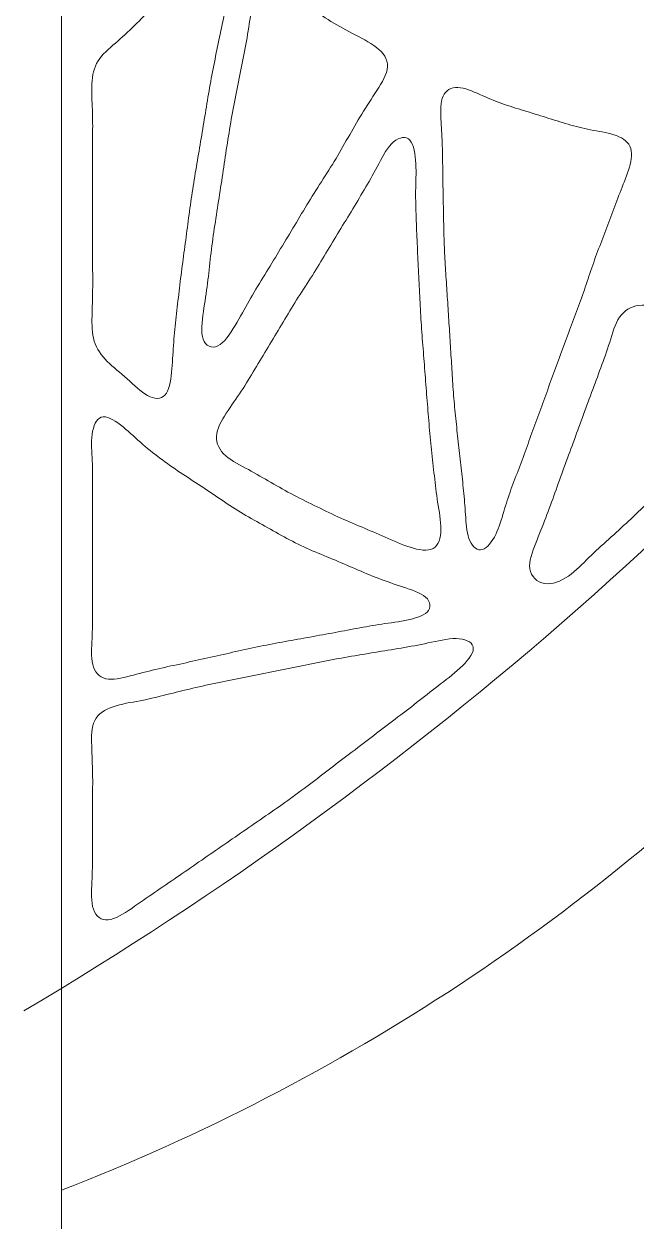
# Model space of a CAD drawing. Header units: inches. Extents: x 36 to 79.2, y 17.3 to 55.9.
# Drawn here: x 35.97 to 40.51, y 22.72 to 31.6 of the extents above; entities that cross this region are included whole.
import ezdxf

# ---------------------------------------------------------------- set-up
doc = ezdxf.new("R2010")
doc.units = ezdxf.units.IN
doc.layers.add('01_ORIGINAL_CAD', color=7, linetype='CONTINUOUS', lineweight=20)
doc.layers.add('10_EXTENSION_MASSES', color=7, linetype='CONTINUOUS', lineweight=15)

msp = doc.modelspace()

# ---------------------------------------------------------------- linework, layer by layer
at = {"layer": '01_ORIGINAL_CAD'}
msp.add_line((36.2477, 17.9065), (36.2477, 55.9005), dxfattribs=at)
msp.add_lwpolyline([(53.6498, 30.945), (50.3999, 30.0042), (48.0949, 29.84), (45.4271, 29.473), (42.376, 26.5966), (41.758, 26.5966, -0.10797), (36.2477, 22.9537)], format="xyb", dxfattribs=at)
for centre, radius, start, end in [((22.064, 33.1953), 21.6191, 354.05829, 36.03187), ((22.0198, 47.8249), 27.364, 300.64801, 321.9453)]:
    msp.add_arc(centre, radius, start, end, dxfattribs=at)
at = {"layer": '10_EXTENSION_MASSES'}
for points, knots in [([(36.5184, 31.3297), (36.549, 31.379), (36.5988, 31.419), (36.6472, 31.4609), (36.6957, 31.5029), (36.7429, 31.5469), (36.7886, 31.5917), (36.8343, 31.6365), (36.8786, 31.6821), (36.9235, 31.727), (36.9684, 31.7719), (37.0138, 31.8162), (37.0586, 31.8603), (37.1034, 31.9045), (37.1475, 31.9486), (37.1924, 31.9976), (37.2373, 32.0465), (37.2829, 32.1002), (37.3343, 32.1396), (37.3856, 32.179), (37.4427, 32.2041), (37.4799, 32.1882), (37.5172, 32.1723), (37.5346, 32.1155), (37.5334, 32.0527), (37.5323, 31.9898), (37.5127, 31.921), (37.4962, 31.856), (37.4796, 31.791), (37.4661, 31.7299), (37.4532, 31.6683), (37.4403, 31.6068), (37.428, 31.5447), (37.4153, 31.4824), (37.4025, 31.4202), (37.3893, 31.3578), (37.3769, 31.2953), (37.3645, 31.2328), (37.353, 31.1703), (37.3421, 31.1076), (37.3313, 31.0449), (37.3211, 30.9821), (37.3108, 30.9194), (37.3004, 30.8566), (37.29, 30.7938), (37.2795, 30.7311), (37.269, 30.6683), (37.2584, 30.6056), (37.2478, 30.5428), (37.2372, 30.4801), (37.2267, 30.4173), (37.2171, 30.3545), (37.2075, 30.2916), (37.1988, 30.2286), (37.1904, 30.1655), (37.182, 30.1024), (37.1739, 30.0393), (37.1656, 29.9762), (37.1573, 29.9132), (37.1488, 29.8501), (37.1406, 29.787), (37.1323, 29.7239), (37.1244, 29.6607), (37.1171, 29.5975), (37.1098, 29.5342), (37.1032, 29.4708), (37.0965, 29.4081), (37.0897, 29.3454), (37.0829, 29.2834), (37.0782, 29.2191), (37.0735, 29.1547), (37.071, 29.0881), (37.0639, 29.0203), (37.0568, 28.9524), (37.0453, 28.8833), (37.0149, 28.8502), (36.9845, 28.8172), (36.9353, 28.8203), (36.8855, 28.8478), (36.8357, 28.8753), (36.7854, 28.9272), (36.7343, 28.9725), (36.6831, 29.0178), (36.6311, 29.0564), (36.5873, 29.1005), (36.5435, 29.1445), (36.5078, 29.1939), (36.4901, 29.2509), (36.4725, 29.308), (36.4727, 29.3727), (36.474, 29.4373), (36.4754, 29.5018), (36.4777, 29.5662), (36.4786, 29.6301), (36.4795, 29.6939), (36.4788, 29.7573), (36.4785, 29.8208), (36.4781, 29.8843), (36.4781, 29.9479), (36.4781, 30.0115), (36.4781, 30.0752), (36.4781, 30.1388), (36.4781, 30.2024), (36.4781, 30.2661), (36.4781, 30.3297), (36.478, 30.3933), (36.4779, 30.457), (36.4778, 30.5206), (36.4779, 30.5842), (36.478, 30.6478), (36.4783, 30.7113), (36.4786, 30.7747), (36.4789, 30.8382), (36.4792, 30.9016), (36.4768, 30.9663), (36.4745, 31.0311), (36.4695, 31.0972), (36.4728, 31.1595), (36.4761, 31.2219), (36.4877, 31.2804), (36.5184, 31.3297)], [0, 0, 0, 0, 0.025, 0.025, 0.025, 0.05, 0.05, 0.05, 0.075, 0.075, 0.075, 0.1, 0.1, 0.1, 0.125, 0.125, 0.125, 0.15, 0.15, 0.15, 0.175, 0.175, 0.175, 0.2, 0.2, 0.2, 0.225, 0.225, 0.225, 0.25, 0.25, 0.25, 0.275, 0.275, 0.275, 0.3, 0.3, 0.3, 0.325, 0.325, 0.325, 0.35, 0.35, 0.35, 0.375, 0.375, 0.375, 0.4, 0.4, 0.4, 0.425, 0.425, 0.425, 0.45, 0.45, 0.45, 0.475, 0.475, 0.475, 0.5, 0.5, 0.5, 0.525, 0.525, 0.525, 0.55, 0.55, 0.55, 0.575, 0.575, 0.575, 0.6, 0.6, 0.6, 0.625, 0.625, 0.625, 0.65, 0.65, 0.65, 0.675, 0.675, 0.675, 0.7, 0.7, 0.7, 0.725, 0.725, 0.725, 0.75, 0.75, 0.75, 0.775, 0.775, 0.775, 0.8, 0.8, 0.8, 0.825, 0.825, 0.825, 0.85, 0.85, 0.85, 0.875, 0.875, 0.875, 0.9, 0.9, 0.9, 0.925, 0.925, 0.925, 0.95, 0.95, 0.95, 0.975, 0.975, 0.975, 1, 1, 1, 1]), ([(37.4078, 29.2159), (37.3625, 29.1935), (37.3165, 29.2145), (37.2983, 29.2651), (37.2802, 29.3157), (37.2899, 29.396), (37.3003, 29.47), (37.3107, 29.5441), (37.3217, 29.6119), (37.3306, 29.6794), (37.3394, 29.747), (37.346, 29.8142), (37.3539, 29.8818), (37.3618, 29.9495), (37.3712, 30.0176), (37.3812, 30.0855), (37.3912, 30.1533), (37.4019, 30.221), (37.4124, 30.2886), (37.4229, 30.3563), (37.4333, 30.424), (37.4435, 30.4917), (37.4537, 30.5594), (37.4637, 30.6271), (37.4742, 30.6948), (37.4846, 30.7625), (37.4955, 30.8301), (37.5074, 30.8975), (37.5194, 30.9649), (37.5324, 31.0322), (37.5456, 31.0995), (37.5587, 31.1668), (37.572, 31.2342), (37.5855, 31.3008), (37.5989, 31.3673), (37.6126, 31.4331), (37.624, 31.5015), (37.6354, 31.5699), (37.6445, 31.6409), (37.6586, 31.7123), (37.6727, 31.7837), (37.6919, 31.8554), (37.7306, 31.886), (37.7694, 31.9167), (37.8279, 31.9062), (37.8859, 31.8757), (37.9439, 31.8453), (38.0016, 31.795), (38.0578, 31.7515), (38.1141, 31.7079), (38.169, 31.6712), (38.2253, 31.636), (38.2816, 31.6008), (38.3393, 31.5671), (38.4023, 31.5345), (38.4652, 31.5018), (38.5334, 31.47), (38.5842, 31.4302), (38.6349, 31.3904), (38.6682, 31.3426), (38.6657, 31.2873), (38.6632, 31.232), (38.6248, 31.1693), (38.5866, 31.1094), (38.5484, 31.0495), (38.5103, 30.9925), (38.4747, 30.9349), (38.4391, 30.8773), (38.406, 30.8192), (38.3729, 30.7603), (38.3397, 30.7015), (38.3064, 30.642), (38.271, 30.5839), (38.2356, 30.5259), (38.1981, 30.4693), (38.1617, 30.4123), (38.1253, 30.3553), (38.0899, 30.2978), (38.0551, 30.2401), (38.0202, 30.1825), (37.9859, 30.1246), (37.9513, 30.0669), (37.9167, 30.0092), (37.8818, 29.9516), (37.8469, 29.8938), (37.812, 29.8361), (37.777, 29.7782), (37.742, 29.7212), (37.707, 29.6641), (37.6719, 29.608), (37.6387, 29.5496), (37.6054, 29.4912), (37.5739, 29.4306), (37.5359, 29.3673), (37.4978, 29.3041), (37.4531, 29.2383), (37.4078, 29.2159)], [0, 0, 0, 0, 0.03125, 0.03125, 0.03125, 0.0625, 0.0625, 0.0625, 0.09375, 0.09375, 0.09375, 0.125, 0.125, 0.125, 0.15625, 0.15625, 0.15625, 0.1875, 0.1875, 0.1875, 0.21875, 0.21875, 0.21875, 0.25, 0.25, 0.25, 0.28125, 0.28125, 0.28125, 0.3125, 0.3125, 0.3125, 0.34375, 0.34375, 0.34375, 0.375, 0.375, 0.375, 0.40625, 0.40625, 0.40625, 0.4375, 0.4375, 0.4375, 0.46875, 0.46875, 0.46875, 0.5, 0.5, 0.5, 0.53125, 0.53125, 0.53125, 0.5625, 0.5625, 0.5625, 0.59375, 0.59375, 0.59375, 0.625, 0.625, 0.625, 0.65625, 0.65625, 0.65625, 0.6875, 0.6875, 0.6875, 0.71875, 0.71875, 0.71875, 0.75, 0.75, 0.75, 0.78125, 0.78125, 0.78125, 0.8125, 0.8125, 0.8125, 0.84375, 0.84375, 0.84375, 0.875, 0.875, 0.875, 0.90625, 0.90625, 0.90625, 0.9375, 0.9375, 0.9375, 0.96875, 0.96875, 0.96875, 1, 1, 1, 1]), ([(39.078, 31.0678), (39.0976, 31.1108), (39.1383, 31.1336), (39.1878, 31.132), (39.2373, 31.1304), (39.2955, 31.1044), (39.3513, 31.08), (39.4071, 31.0555), (39.4603, 31.0326), (39.5144, 31.0133), (39.5685, 30.9939), (39.6233, 30.9781), (39.6782, 30.9614), (39.733, 30.9446), (39.7878, 30.9269), (39.8423, 30.9096), (39.8968, 30.8924), (39.951, 30.8755), (40.0053, 30.8597), (40.0596, 30.8439), (40.1141, 30.8293), (40.1717, 30.8182), (40.2293, 30.8071), (40.29, 30.7996), (40.3438, 30.7823), (40.3977, 30.765), (40.4446, 30.738), (40.4641, 30.6961), (40.4837, 30.6541), (40.4758, 30.5972), (40.4599, 30.5406), (40.444, 30.484), (40.4201, 30.4278), (40.3985, 30.3733), (40.3769, 30.3189), (40.3576, 30.2661), (40.3379, 30.2133), (40.3183, 30.1605), (40.2982, 30.1075), (40.2778, 30.0546), (40.2575, 30.0017), (40.237, 29.9488), (40.2172, 29.8953), (40.1974, 29.8418), (40.1782, 29.7877), (40.1601, 29.7333), (40.1419, 29.679), (40.1248, 29.6243), (40.1055, 29.5708), (40.0861, 29.5173), (40.0646, 29.465), (40.0444, 29.4118), (40.0243, 29.3586), (40.0057, 29.3045), (39.9866, 29.2509), (39.9675, 29.1973), (39.9479, 29.1441), (39.9279, 29.0908), (39.9079, 29.0376), (39.8875, 28.9844), (39.8682, 28.9308), (39.849, 28.8772), (39.831, 28.8232), (39.8112, 28.7699), (39.7915, 28.7166), (39.7699, 28.6641), (39.7503, 28.6106), (39.7308, 28.5571), (39.7132, 28.5027), (39.6941, 28.4491), (39.6751, 28.3955), (39.6547, 28.3427), (39.6342, 28.2898), (39.6137, 28.2368), (39.5933, 28.1836), (39.5747, 28.1301), (39.556, 28.0765), (39.5392, 28.0225), (39.5218, 27.9655), (39.5044, 27.9085), (39.4863, 27.8486), (39.4583, 27.7976), (39.4303, 27.7465), (39.3923, 27.7044), (39.3568, 27.7019), (39.3214, 27.6994), (39.2885, 27.7365), (39.2702, 27.7878), (39.252, 27.8391), (39.2484, 27.9046), (39.2443, 27.9659), (39.2402, 28.0271), (39.2357, 28.0842), (39.2301, 28.1411), (39.2246, 28.1979), (39.2179, 28.2545), (39.2116, 28.3115), (39.2052, 28.3685), (39.1991, 28.4258), (39.1929, 28.4831), (39.1867, 28.5404), (39.1804, 28.5976), (39.1744, 28.6549), (39.1684, 28.7121), (39.1628, 28.7693), (39.1581, 28.8267), (39.1534, 28.884), (39.1497, 28.9414), (39.1461, 28.9989), (39.1425, 29.0563), (39.139, 29.1138), (39.1354, 29.1712), (39.1318, 29.2286), (39.1281, 29.2861), (39.1245, 29.3435), (39.1208, 29.4009), (39.1172, 29.4583), (39.1135, 29.5158), (39.1099, 29.5732), (39.1061, 29.6306), (39.1024, 29.6881), (39.0986, 29.7455), (39.0947, 29.8029), (39.0916, 29.8604), (39.0885, 29.9178), (39.0861, 29.9753), (39.0846, 30.0328), (39.083, 30.0903), (39.0821, 30.1478), (39.0811, 30.2054), (39.0801, 30.263), (39.079, 30.3206), (39.0779, 30.3781), (39.0768, 30.4357), (39.0758, 30.4933), (39.0751, 30.5505), (39.0743, 30.6076), (39.0739, 30.6644), (39.0716, 30.7223), (39.0693, 30.7802), (39.0652, 30.8393), (39.0625, 30.9004), (39.0597, 30.9616), (39.0584, 31.0248), (39.078, 31.0678)], [0, 0, 0, 0, 0.020833, 0.020833, 0.020833, 0.041667, 0.041667, 0.041667, 0.0625, 0.0625, 0.0625, 0.083333, 0.083333, 0.083333, 0.104167, 0.104167, 0.104167, 0.125, 0.125, 0.125, 0.145833, 0.145833, 0.145833, 0.166667, 0.166667, 0.166667, 0.1875, 0.1875, 0.1875, 0.208333, 0.208333, 0.208333, 0.229167, 0.229167, 0.229167, 0.25, 0.25, 0.25, 0.270833, 0.270833, 0.270833, 0.291667, 0.291667, 0.291667, 0.3125, 0.3125, 0.3125, 0.333333, 0.333333, 0.333333, 0.354167, 0.354167, 0.354167, 0.375, 0.375, 0.375, 0.395833, 0.395833, 0.395833, 0.416667, 0.416667, 0.416667, 0.4375, 0.4375, 0.4375, 0.458333, 0.458333, 0.458333, 0.479167, 0.479167, 0.479167, 0.5, 0.5, 0.5, 0.520833, 0.520833, 0.520833, 0.541667, 0.541667, 0.541667, 0.5625, 0.5625, 0.5625, 0.583333, 0.583333, 0.583333, 0.604167, 0.604167, 0.604167, 0.625, 0.625, 0.625, 0.645833, 0.645833, 0.645833, 0.666667, 0.666667, 0.666667, 0.6875, 0.6875, 0.6875, 0.708333, 0.708333, 0.708333, 0.729167, 0.729167, 0.729167, 0.75, 0.75, 0.75, 0.770833, 0.770833, 0.770833, 0.791667, 0.791667, 0.791667, 0.8125, 0.8125, 0.8125, 0.833333, 0.833333, 0.833333, 0.854167, 0.854167, 0.854167, 0.875, 0.875, 0.875, 0.895833, 0.895833, 0.895833, 0.916667, 0.916667, 0.916667, 0.9375, 0.9375, 0.9375, 0.958333, 0.958333, 0.958333, 0.979167, 0.979167, 0.979167, 1, 1, 1, 1]), ([(37.3999, 28.5664), (37.4092, 28.6223), (37.4462, 28.6816), (37.4838, 28.7377), (37.5214, 28.7938), (37.5595, 28.8468), (37.5947, 28.9006), (37.6299, 28.9543), (37.6623, 29.0089), (37.695, 29.0636), (37.7276, 29.1183), (37.7605, 29.1731), (37.7933, 29.2278), (37.8261, 29.2826), (37.8589, 29.3374), (37.8915, 29.3923), (37.9241, 29.4473), (37.9566, 29.5025), (37.9909, 29.5567), (38.0252, 29.6109), (38.0615, 29.6643), (38.0958, 29.7184), (38.1302, 29.7725), (38.1627, 29.8275), (38.1957, 29.8821), (38.2287, 29.9368), (38.2622, 29.9912), (38.2956, 30.0461), (38.329, 30.1009), (38.3623, 30.1563), (38.3954, 30.211), (38.4284, 30.2658), (38.4613, 30.3199), (38.4935, 30.3742), (38.5256, 30.4286), (38.557, 30.4832), (38.589, 30.5439), (38.621, 30.6045), (38.6537, 30.6712), (38.6954, 30.7139), (38.737, 30.7566), (38.7877, 30.7753), (38.8207, 30.7514), (38.8536, 30.7274), (38.8689, 30.6608), (38.8745, 30.5925), (38.8802, 30.5241), (38.8762, 30.454), (38.875, 30.3872), (38.8738, 30.3204), (38.8755, 30.2569), (38.8775, 30.1927), (38.8796, 30.1285), (38.8821, 30.0637), (38.885, 29.9988), (38.8878, 29.9339), (38.8911, 29.8689), (38.8943, 29.804), (38.8974, 29.7391), (38.9005, 29.6742), (38.9037, 29.6094), (38.9069, 29.5445), (38.9101, 29.4797), (38.9141, 29.4149), (38.918, 29.3501), (38.9228, 29.2853), (38.9278, 29.2206), (38.9329, 29.1558), (38.9381, 29.0911), (38.9432, 29.0263), (38.9483, 28.9616), (38.9532, 28.8969), (38.9582, 28.8321), (38.9631, 28.7674), (38.9681, 28.7026), (38.9739, 28.6379), (38.9796, 28.5732), (38.9863, 28.5084), (38.993, 28.4439), (38.9996, 28.3794), (39.0064, 28.3151), (39.0133, 28.2512), (39.0202, 28.1872), (39.0273, 28.1236), (39.0379, 28.0563), (39.0485, 27.9891), (39.0626, 27.9182), (39.0617, 27.8547), (39.0609, 27.7912), (39.0451, 27.7351), (39.0045, 27.7129), (38.9638, 27.6906), (38.8981, 27.7023), (38.8342, 27.7224), (38.7704, 27.7425), (38.7082, 27.771), (38.6483, 27.7974), (38.5884, 27.8239), (38.5307, 27.8483), (38.4725, 27.8728), (38.4142, 27.8974), (38.3554, 27.9221), (38.2969, 27.9487), (38.2384, 27.9753), (38.1803, 28.0039), (38.122, 28.0327), (38.0638, 28.0614), (38.0055, 28.0903), (37.9487, 28.1206), (37.8919, 28.1508), (37.8367, 28.1824), (37.7815, 28.2142), (37.7262, 28.246), (37.671, 28.278), (37.6119, 28.3099), (37.5529, 28.3418), (37.4902, 28.3736), (37.4496, 28.4158), (37.409, 28.4579), (37.3905, 28.5105), (37.3999, 28.5664)], [0, 0, 0, 0, 0.025, 0.025, 0.025, 0.05, 0.05, 0.05, 0.075, 0.075, 0.075, 0.1, 0.1, 0.1, 0.125, 0.125, 0.125, 0.15, 0.15, 0.15, 0.175, 0.175, 0.175, 0.2, 0.2, 0.2, 0.225, 0.225, 0.225, 0.25, 0.25, 0.25, 0.275, 0.275, 0.275, 0.3, 0.3, 0.3, 0.325, 0.325, 0.325, 0.35, 0.35, 0.35, 0.375, 0.375, 0.375, 0.4, 0.4, 0.4, 0.425, 0.425, 0.425, 0.45, 0.45, 0.45, 0.475, 0.475, 0.475, 0.5, 0.5, 0.5, 0.525, 0.525, 0.525, 0.55, 0.55, 0.55, 0.575, 0.575, 0.575, 0.6, 0.6, 0.6, 0.625, 0.625, 0.625, 0.65, 0.65, 0.65, 0.675, 0.675, 0.675, 0.7, 0.7, 0.7, 0.725, 0.725, 0.725, 0.75, 0.75, 0.75, 0.775, 0.775, 0.775, 0.8, 0.8, 0.8, 0.825, 0.825, 0.825, 0.85, 0.85, 0.85, 0.875, 0.875, 0.875, 0.9, 0.9, 0.9, 0.925, 0.925, 0.925, 0.95, 0.95, 0.95, 0.975, 0.975, 0.975, 1, 1, 1, 1]), ([(39.7219, 27.5617), (39.7128, 27.6176), (39.7393, 27.6862), (39.7653, 27.7517), (39.7912, 27.8173), (39.8166, 27.8799), (39.8402, 27.9416), (39.8637, 28.0034), (39.8856, 28.0644), (39.9077, 28.1261), (39.9298, 28.1879), (39.9522, 28.2503), (39.9749, 28.3123), (39.9977, 28.3743), (40.0209, 28.4357), (40.0436, 28.4976), (40.0663, 28.5595), (40.0886, 28.6217), (40.1112, 28.6837), (40.1338, 28.7457), (40.1568, 28.8074), (40.1797, 28.8691), (40.2026, 28.9308), (40.2255, 28.9924), (40.2481, 29.054), (40.2708, 29.1156), (40.2932, 29.1772), (40.3139, 29.2429), (40.3346, 29.3085), (40.3536, 29.3782), (40.3877, 29.4283), (40.4218, 29.4784), (40.4709, 29.5088), (40.5309, 29.5163), (40.591, 29.5238), (40.662, 29.5083), (40.7304, 29.496), (40.7989, 29.4837), (40.8649, 29.4745), (40.9308, 29.4651), (40.9967, 29.4558), (41.0626, 29.4465), (41.1279, 29.4359), (41.1932, 29.4254), (41.2579, 29.4137), (41.324, 29.4041), (41.39, 29.3945), (41.4572, 29.3869), (41.5287, 29.3773), (41.6002, 29.3676), (41.6758, 29.3559), (41.7162, 29.3245), (41.7565, 29.2932), (41.7615, 29.2421), (41.7352, 29.1907), (41.709, 29.1392), (41.6516, 29.0872), (41.5996, 29.0379), (41.5476, 28.9885), (41.501, 28.9417), (41.4551, 28.8942), (41.4092, 28.8467), (41.3639, 28.7986), (41.3172, 28.7512), (41.2706, 28.7038), (41.2226, 28.6572), (41.1745, 28.6109), (41.1264, 28.5645), (41.0782, 28.5184), (41.0302, 28.4722), (40.9821, 28.426), (40.9342, 28.3797), (40.8862, 28.3334), (40.8382, 28.2871), (40.7901, 28.2408), (40.7421, 28.1945), (40.6941, 28.1482), (40.6461, 28.102), (40.5983, 28.0555), (40.5504, 28.009), (40.5026, 27.9624), (40.4541, 27.9166), (40.4056, 27.8709), (40.3562, 27.826), (40.3069, 27.7817), (40.2575, 27.7374), (40.2081, 27.6938), (40.1599, 27.6462), (40.1116, 27.5986), (40.0644, 27.5471), (40.0081, 27.5085), (39.9517, 27.47), (39.8861, 27.4445), (39.8309, 27.4534), (39.7757, 27.4623), (39.731, 27.5057), (39.7219, 27.5617)], [0, 0, 0, 0, 0.03125, 0.03125, 0.03125, 0.0625, 0.0625, 0.0625, 0.09375, 0.09375, 0.09375, 0.125, 0.125, 0.125, 0.15625, 0.15625, 0.15625, 0.1875, 0.1875, 0.1875, 0.21875, 0.21875, 0.21875, 0.25, 0.25, 0.25, 0.28125, 0.28125, 0.28125, 0.3125, 0.3125, 0.3125, 0.34375, 0.34375, 0.34375, 0.375, 0.375, 0.375, 0.40625, 0.40625, 0.40625, 0.4375, 0.4375, 0.4375, 0.46875, 0.46875, 0.46875, 0.5, 0.5, 0.5, 0.53125, 0.53125, 0.53125, 0.5625, 0.5625, 0.5625, 0.59375, 0.59375, 0.59375, 0.625, 0.625, 0.625, 0.65625, 0.65625, 0.65625, 0.6875, 0.6875, 0.6875, 0.71875, 0.71875, 0.71875, 0.75, 0.75, 0.75, 0.78125, 0.78125, 0.78125, 0.8125, 0.8125, 0.8125, 0.84375, 0.84375, 0.84375, 0.875, 0.875, 0.875, 0.90625, 0.90625, 0.90625, 0.9375, 0.9375, 0.9375, 0.96875, 0.96875, 0.96875, 1, 1, 1, 1]), ([(36.5759, 26.7473), (36.5261, 26.7592), (36.4934, 26.799), (36.4796, 26.8538), (36.4658, 26.9086), (36.4709, 26.9783), (36.474, 27.0445), (36.4771, 27.1107), (36.4783, 27.1733), (36.4786, 27.2357), (36.4788, 27.298), (36.4781, 27.3601), (36.4778, 27.4225), (36.4775, 27.485), (36.4776, 27.5477), (36.4777, 27.6104), (36.4777, 27.6731), (36.4778, 27.7357), (36.4777, 27.7984), (36.4777, 27.8611), (36.4775, 27.9239), (36.4777, 27.9865), (36.4779, 28.049), (36.4784, 28.1114), (36.4785, 28.1733), (36.4786, 28.2352), (36.4783, 28.2967), (36.4754, 28.3625), (36.4725, 28.4282), (36.4669, 28.4983), (36.475, 28.56), (36.4832, 28.6218), (36.505, 28.6753), (36.5428, 28.687), (36.5806, 28.6987), (36.6343, 28.6686), (36.6853, 28.6298), (36.7363, 28.591), (36.7846, 28.5434), (36.8327, 28.5008), (36.8807, 28.4582), (36.9285, 28.4206), (36.9776, 28.384), (37.0267, 28.3474), (37.0771, 28.3117), (37.1284, 28.2771), (37.1798, 28.2426), (37.2319, 28.2091), (37.2837, 28.1748), (37.3355, 28.1406), (37.3868, 28.1056), (37.4385, 28.071), (37.4901, 28.0364), (37.542, 28.0021), (37.5953, 27.9703), (37.6485, 27.9385), (37.7031, 27.9092), (37.7571, 27.8789), (37.8111, 27.8487), (37.8644, 27.8174), (37.9191, 27.7881), (37.9738, 27.7587), (38.0298, 27.7314), (38.0865, 27.7062), (38.1431, 27.6811), (38.2005, 27.6582), (38.2575, 27.6344), (38.3145, 27.6106), (38.3712, 27.5859), (38.4274, 27.5619), (38.4836, 27.5378), (38.5394, 27.5143), (38.5968, 27.4922), (38.6542, 27.4701), (38.7133, 27.4493), (38.7776, 27.4282), (38.8418, 27.4071), (38.9114, 27.3856), (38.9489, 27.3522), (38.9865, 27.3188), (38.992, 27.2736), (38.9604, 27.2417), (38.9288, 27.2099), (38.8601, 27.1915), (38.7934, 27.1786), (38.7267, 27.1657), (38.662, 27.1583), (38.5995, 27.1487), (38.537, 27.1392), (38.4767, 27.1276), (38.4157, 27.116), (38.3547, 27.1045), (38.293, 27.0931), (38.2313, 27.0817), (38.1696, 27.0704), (38.1079, 27.0593), (38.0463, 27.0482), (37.9846, 27.0371), (37.923, 27.0262), (37.8614, 27.0147), (37.7998, 27.0032), (37.7384, 26.9912), (37.6771, 26.9784), (37.6158, 26.9655), (37.5547, 26.9517), (37.4936, 26.9379), (37.4325, 26.9241), (37.3714, 26.9103), (37.3102, 26.8966), (37.249, 26.883), (37.1878, 26.8694), (37.1269, 26.8562), (37.066, 26.8431), (37.0055, 26.8304), (36.9443, 26.8157), (36.8832, 26.801), (36.8213, 26.7841), (36.7569, 26.7677), (36.6925, 26.7513), (36.6257, 26.7354), (36.5759, 26.7473)], [0, 0, 0, 0, 0.025, 0.025, 0.025, 0.05, 0.05, 0.05, 0.075, 0.075, 0.075, 0.1, 0.1, 0.1, 0.125, 0.125, 0.125, 0.15, 0.15, 0.15, 0.175, 0.175, 0.175, 0.2, 0.2, 0.2, 0.225, 0.225, 0.225, 0.25, 0.25, 0.25, 0.275, 0.275, 0.275, 0.3, 0.3, 0.3, 0.325, 0.325, 0.325, 0.35, 0.35, 0.35, 0.375, 0.375, 0.375, 0.4, 0.4, 0.4, 0.425, 0.425, 0.425, 0.45, 0.45, 0.45, 0.475, 0.475, 0.475, 0.5, 0.5, 0.5, 0.525, 0.525, 0.525, 0.55, 0.55, 0.55, 0.575, 0.575, 0.575, 0.6, 0.6, 0.6, 0.625, 0.625, 0.625, 0.65, 0.65, 0.65, 0.675, 0.675, 0.675, 0.7, 0.7, 0.7, 0.725, 0.725, 0.725, 0.75, 0.75, 0.75, 0.775, 0.775, 0.775, 0.8, 0.8, 0.8, 0.825, 0.825, 0.825, 0.85, 0.85, 0.85, 0.875, 0.875, 0.875, 0.9, 0.9, 0.9, 0.925, 0.925, 0.925, 0.95, 0.95, 0.95, 0.975, 0.975, 0.975, 1, 1, 1, 1]), ([(36.5933, 24.958), (36.5417, 24.953), (36.502, 24.984), (36.484, 25.0377), (36.4661, 25.0914), (36.47, 25.1678), (36.473, 25.2396), (36.4759, 25.3114), (36.4779, 25.3784), (36.4785, 25.4449), (36.4791, 25.5114), (36.4782, 25.5773), (36.4778, 25.6438), (36.4774, 25.7102), (36.4775, 25.7771), (36.478, 25.8436), (36.4785, 25.9101), (36.4795, 25.9762), (36.4783, 26.0435), (36.477, 26.1108), (36.4737, 26.1795), (36.4716, 26.2486), (36.4695, 26.3177), (36.4687, 26.3874), (36.4937, 26.4377), (36.5187, 26.4881), (36.5695, 26.5191), (36.6304, 26.5398), (36.6914, 26.5604), (36.7625, 26.5707), (36.8303, 26.5838), (36.898, 26.5969), (36.9624, 26.6128), (37.0268, 26.6289), (37.0912, 26.645), (37.1557, 26.6613), (37.2206, 26.6763), (37.2855, 26.6914), (37.3508, 26.7053), (37.4163, 26.7188), (37.4817, 26.7322), (37.5471, 26.7452), (37.6125, 26.7583), (37.678, 26.7715), (37.7433, 26.7847), (37.8087, 26.798), (37.8741, 26.8113), (37.9395, 26.8247), (38.0049, 26.8381), (38.0703, 26.8514), (38.1356, 26.8648), (38.2011, 26.8775), (38.2666, 26.8901), (38.3323, 26.902), (38.3981, 26.9134), (38.464, 26.9248), (38.53, 26.9358), (38.5957, 26.9464), (38.6613, 26.957), (38.7266, 26.9673), (38.7917, 26.9788), (38.8568, 26.9902), (38.9217, 27.0028), (38.9921, 27.0176), (39.0624, 27.0324), (39.1381, 27.0494), (39.1983, 27.0441), (39.2585, 27.0387), (39.3031, 27.0111), (39.3024, 26.9697), (39.3017, 26.9284), (39.2556, 26.8735), (39.2035, 26.825), (39.1514, 26.7765), (39.0933, 26.7345), (39.0389, 26.693), (38.9845, 26.6516), (38.9337, 26.6106), (38.8819, 26.5699), (38.83, 26.5291), (38.7769, 26.4887), (38.7237, 26.4483), (38.6705, 26.4079), (38.6173, 26.3675), (38.5641, 26.327), (38.511, 26.2866), (38.4579, 26.2462), (38.4049, 26.2057), (38.3518, 26.1653), (38.2987, 26.1249), (38.2457, 26.0843), (38.1927, 26.0438), (38.1398, 26.0031), (38.0866, 25.9628), (38.0334, 25.9225), (37.98, 25.8826), (37.9257, 25.8438), (37.8715, 25.8049), (37.8166, 25.767), (37.7616, 25.7292), (37.7066, 25.6913), (37.6516, 25.6535), (37.5967, 25.6156), (37.5418, 25.5778), (37.4869, 25.5398), (37.432, 25.5018), (37.3772, 25.4639), (37.3222, 25.4259), (37.2673, 25.3878), (37.2124, 25.3498), (37.1574, 25.3117), (37.1027, 25.2743), (37.048, 25.2369), (36.9935, 25.2003), (36.9384, 25.1622), (36.8834, 25.124), (36.8277, 25.0843), (36.7681, 25.044), (36.7085, 25.0037), (36.645, 24.9629), (36.5933, 24.958)], [0, 0, 0, 0, 0.025, 0.025, 0.025, 0.05, 0.05, 0.05, 0.075, 0.075, 0.075, 0.1, 0.1, 0.1, 0.125, 0.125, 0.125, 0.15, 0.15, 0.15, 0.175, 0.175, 0.175, 0.2, 0.2, 0.2, 0.225, 0.225, 0.225, 0.25, 0.25, 0.25, 0.275, 0.275, 0.275, 0.3, 0.3, 0.3, 0.325, 0.325, 0.325, 0.35, 0.35, 0.35, 0.375, 0.375, 0.375, 0.4, 0.4, 0.4, 0.425, 0.425, 0.425, 0.45, 0.45, 0.45, 0.475, 0.475, 0.475, 0.5, 0.5, 0.5, 0.525, 0.525, 0.525, 0.55, 0.55, 0.55, 0.575, 0.575, 0.575, 0.6, 0.6, 0.6, 0.625, 0.625, 0.625, 0.65, 0.65, 0.65, 0.675, 0.675, 0.675, 0.7, 0.7, 0.7, 0.725, 0.725, 0.725, 0.75, 0.75, 0.75, 0.775, 0.775, 0.775, 0.8, 0.8, 0.8, 0.825, 0.825, 0.825, 0.85, 0.85, 0.85, 0.875, 0.875, 0.875, 0.9, 0.9, 0.9, 0.925, 0.925, 0.925, 0.95, 0.95, 0.95, 0.975, 0.975, 0.975, 1, 1, 1, 1])]:
    msp.add_open_spline(points, degree=3, knots=knots, dxfattribs=at)

doc.saveas('drawing.dxf')
